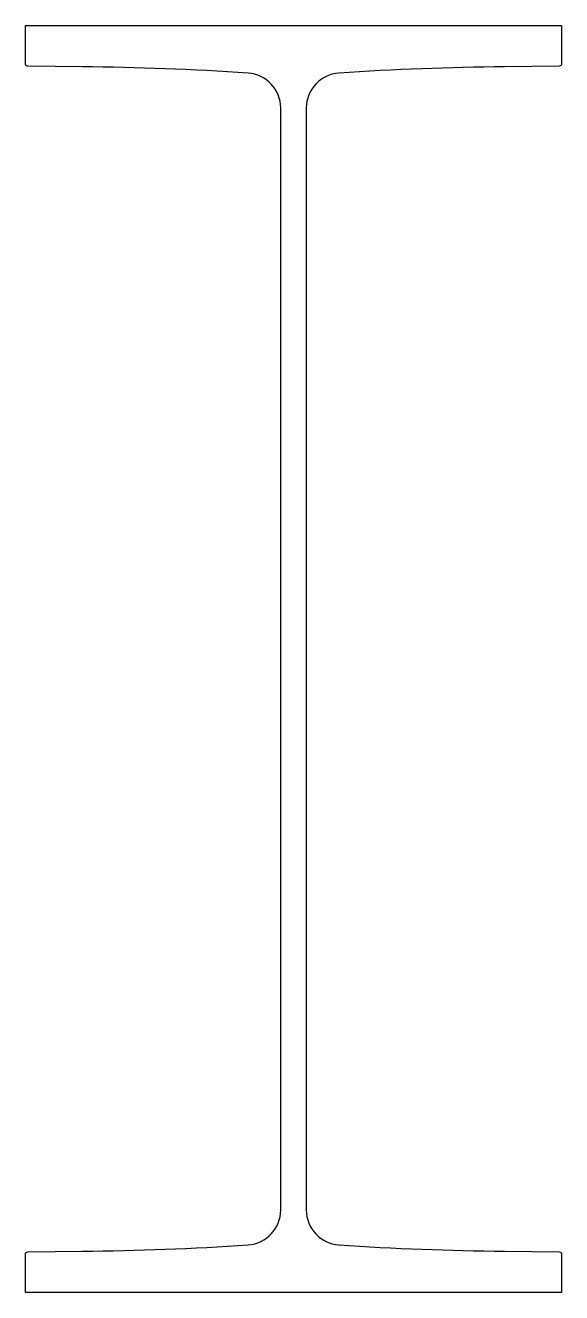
# Model space of a CAD drawing. Header units: millimetres. Extents: x -230 to 230, y -544 to 544.
import ezdxf

# ---------------------------------------------------------------- set-up
doc = ezdxf.new("R2010")
doc.units = ezdxf.units.MM
doc.layers.get('0').update_dxf_attribs({"lineweight": 25})

msp = doc.modelspace()

# ---------------------------------------------------------------- linework, layer by layer
msp.add_lwpolyline([(181, -508.2), (228, -508.7, -0.411288), (230, -510.7), (230, -543.7), (227, -543.7), (0, -543.7), (-227, -543.7), (-230, -543.7), (-230, -510.7, -0.411288), (-228, -508.7), (-181, -508.2, 0.014216), (-39, -502.7, 0.394764), (-11, -472.8), (-11, 472.8, 0.394764), (-39, 502.7, 0.014216), (-181, 508.2), (-228, 508.7, -0.411288), (-230, 510.7), (-230, 543.7), (-227, 543.7), (227, 543.7), (230, 543.7), (230, 510.7, -0.411288), (228, 508.7), (181, 508.2, 0.014216), (39, 502.7, 0.394764), (11, 472.8), (11, -472.8, 0.394764), (39, -502.7, 0.014216)], format="xyb", close=True)

doc.saveas('drawing.dxf')
